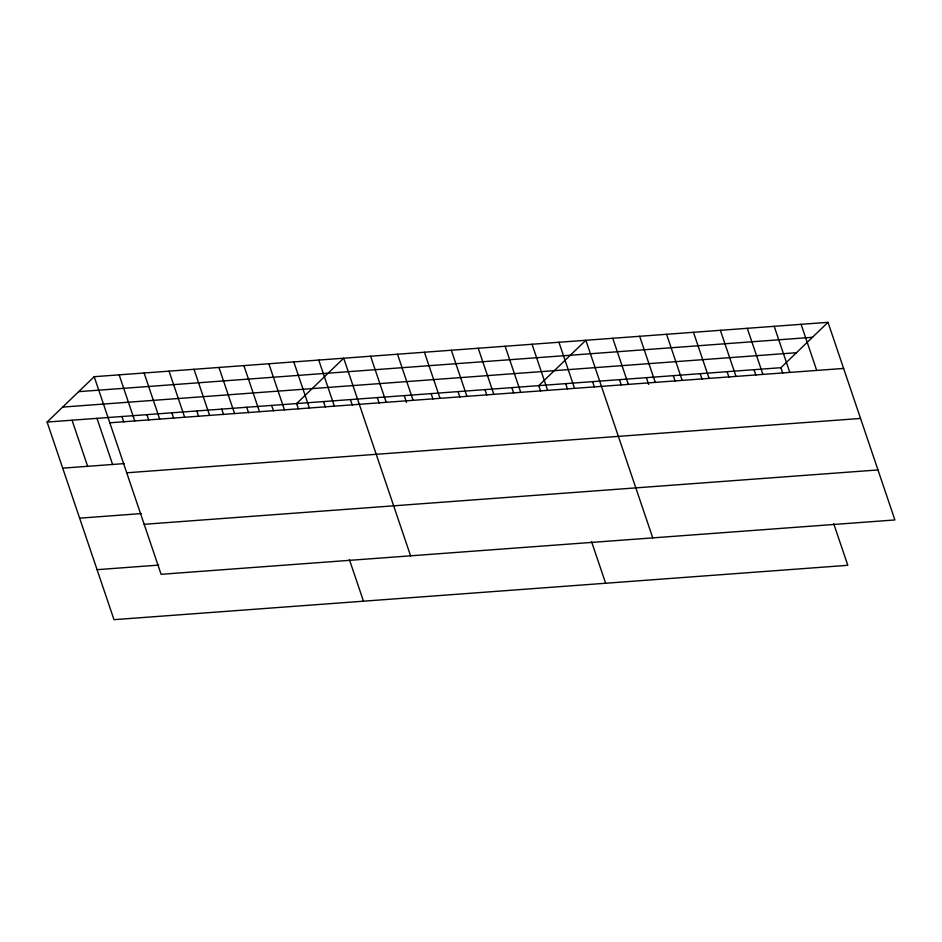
<?xml version="1.0" encoding="UTF-8"?>
<svg xmlns="http://www.w3.org/2000/svg" width="942" height="942" viewBox="0 0 942 942"><rect width="100%" height="100%" fill="white"/><g stroke="black" fill="none" stroke-linecap="round" stroke-linejoin="round"><path stroke-width="1.41" d="M833.694 523.646L847.8 565.306L113.994 619.671L47.1 422.051L94.2 376.694L828.006 322.329L894.9 519.949L161.094 574.302L94.2 376.694M47.1 422.051L780.906 367.698L828.006 322.329M78.657 391.66L812.463 337.295M62.643 407.085L796.449 352.72M109.802 422.793L843.62 368.428M62.702 468.162L124.344 463.594M126.734 472.79L860.541 418.436M79.634 518.159L141.265 513.59M144.161 524.305L877.979 469.94M97.061 569.674L158.703 565.106M801.1 324.319L816.714 370.43M774.194 326.321L789.808 372.42M780.906 367.698L782.743 373.114M747.289 328.311L762.902 374.41M754 369.688L755.837 375.116M720.383 330.301L735.996 376.411M727.094 371.678L728.931 377.106M693.477 332.291L709.091 378.401M700.189 373.668L702.026 379.096M666.571 334.292L682.173 380.391M673.283 375.67L675.12 381.086M639.665 336.282L655.267 382.381M646.377 377.66L648.673 384.442M612.759 338.272L628.361 384.383M619.471 379.65L621.308 385.078M652.747 537.882L585.853 340.274L538.753 385.631L540.59 391.06M592.565 381.651L594.402 387.068M558.947 342.264L574.549 388.363M565.659 383.641L567.496 389.07M532.042 344.254L547.643 390.353M591.541 541.579L605.635 583.251M505.136 346.244L520.738 392.355M511.847 387.621L513.684 393.05M478.23 348.246L493.832 394.345M484.942 389.623L486.778 395.039M451.324 350.236L466.926 396.335M458.036 391.613L459.873 397.041M424.418 352.226L440.02 398.336M431.13 393.603L432.967 399.031M397.512 354.227L413.114 400.326M404.224 395.605L406.52 402.375M370.606 356.217L386.208 402.316M377.318 397.595L379.155 403.023M410.582 555.827L343.7 358.207L296.6 403.576L298.426 408.993M350.412 399.585L352.249 405.013M318.749 360.056L334.351 406.155M323.506 401.575L325.343 407.003M293.798 361.905L309.4 408.004M349.376 559.524L363.482 601.184M268.847 363.753L284.449 409.852M271.649 405.425L273.486 410.842M243.896 365.602L259.509 411.701M246.698 407.274L248.535 412.69M218.944 367.451L234.558 413.55M221.747 409.122L223.584 414.539M194.005 369.299L209.607 415.398M196.796 410.971L198.632 416.388M169.054 371.148L184.656 417.247M171.844 412.82L173.681 418.236M144.102 372.997L159.704 419.096M146.893 414.668L148.73 420.085M119.151 374.845L134.753 420.944M121.954 416.517L123.779 421.934M97.002 418.366L112.604 464.465M72.051 420.214L87.653 466.314"/></g></svg>
